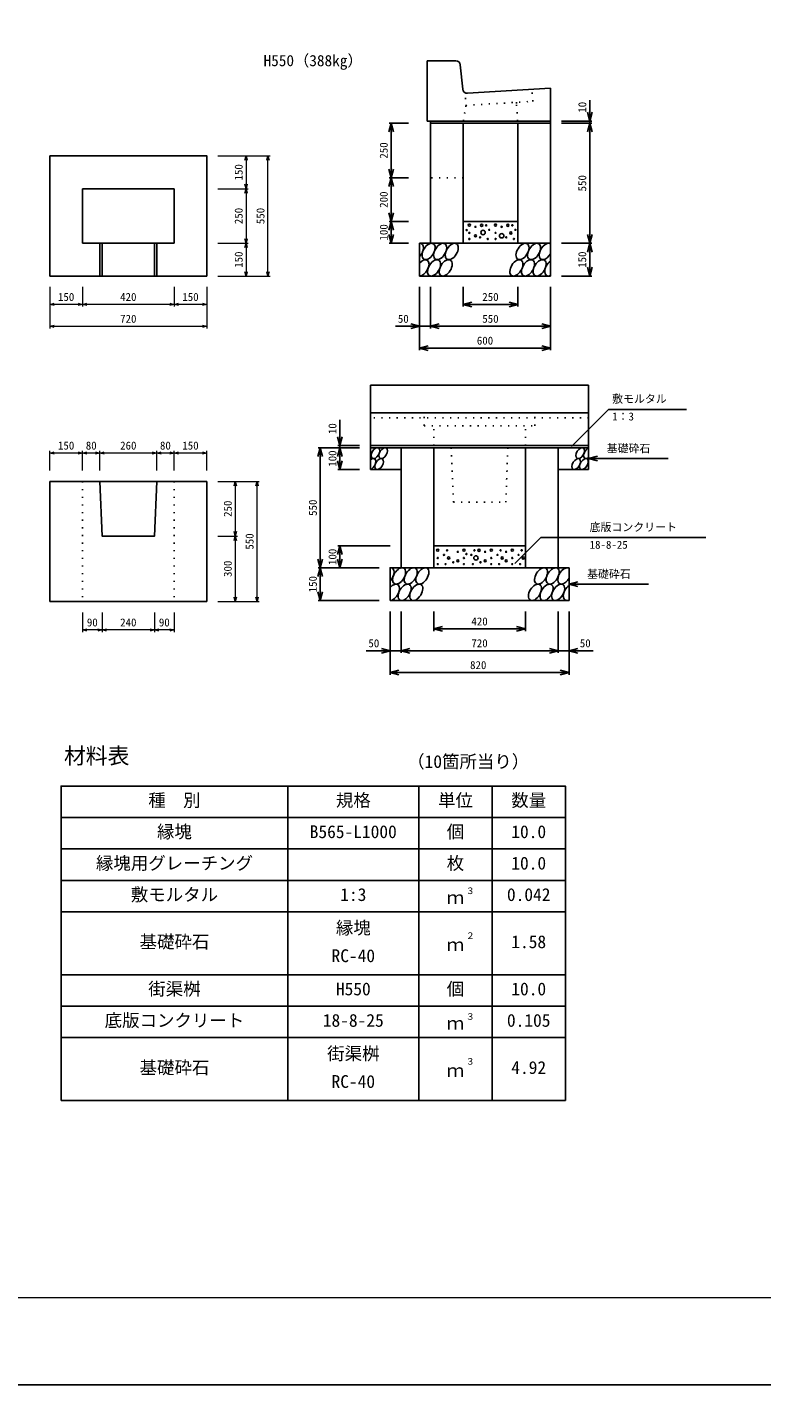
# Model space of a CAD drawing. Units: millimetres, scale not verified. Extents: x -8400 to 8400, y -5940 to 5940.
# Drawn here: x 1664 to 5032, y -5940 to 278 of the extents above; entities that cross this region are included whole.
import ezdxf
from ezdxf.enums import TextEntityAlignment as Align

# ---------------------------------------------------------------- set-up
doc = ezdxf.new("R2010")
doc.units = ezdxf.units.MM
doc.header["$LTSCALE"] = 20
doc.linetypes.add('DOTTED', pattern=[1.75, 0.25, -1.5])
for name, color, linetype, lineweight in [('0-0_DIM', 7, 'Continuous', 25), ('0-1_Defpoints', 5, 'Continuous', 25), ('0-2_HATCH', 6, 'Continuous', 25), ('0-3_HYO', 3, 'Continuous', 25), ('0-4_HYO2', 4, 'Continuous', 25), ('0-5_OUTLINE', 3, 'Continuous', 25), ('0-6_OUTLINE2', 4, 'DOTTED', 25), ('0-7_TXT', 7, 'Continuous', 25), ('0-8_WAKU', 3, 'Continuous', 13)]:
    doc.layers.add(name, color=color, linetype=linetype, lineweight=lineweight)
doc.styles.add('ＭＳ ゴシック', font='')
doc.styles.get('ＭＳ ゴシック').set_extended_font_data('MS Gothic')

msp = doc.modelspace()

# ---------------------------------------------------------------- linework, layer by layer
at = {"layer": '0-0_DIM'}
for p, q in [((4243.14, -152.08), (4243.14, -57.33)), ((3413.14, -162.08), (3323.14, -162.08)), ((3333.14, -162.08), (3333.14, -412.08)), ((4113.14, -152.08), (4253.14, -152.08)), ((4113.14, -152.08), (4253.14, -152.08)), ((4113.14, -162.08), (4253.14, -162.08)), ((4243.14, -162.08), (4243.14, -152.08)), ((4243.14, -162.08), (4243.14, -712.08)), ((3413.14, -412.08), (3323.14, -412.08)), ((3333.14, -412.08), (3333.14, -612.08)), ((3413.14, -612.08), (3323.14, -612.08)), ((3333.14, -612.08), (3333.14, -712.08)), ((3413.14, -712.08), (3323.14, -712.08)), ((4113.14, -712.08), (4253.14, -712.08)), ((4243.14, -712.08), (4243.14, -862.08)), ((4113.14, -862.08), (4253.14, -862.08)), ((3463.14, -912.08), (3463.14, -1202.08)), ((3513.14, -912.08), (3513.14, -1102.08)), ((3663.14, -912.08), (3663.14, -1002.08)), ((3913.14, -912.08), (3913.14, -1002.08)), ((4063.14, -912.08), (4063.14, -1202.08)), ((3913.14, -992.08), (3663.14, -992.08)), ((3352.96, -1092.08), (3463.14, -1092.08)), ((3513.14, -1092.08), (3463.14, -1092.08)), ((3513.14, -1092.08), (4063.14, -1092.08)), ((3463.14, -1192.08), (4063.14, -1192.08)), ((4329.16, -1472.66), (4159.19, -1642.64)), ((4329.16, -1472.66), (4687.12, -1472.66)), ((3098.14, -1638.08), (3098.14, -1520.85)), ((3188.14, -1648.08), (2998.14, -1648.08)), ((3008.14, -1648.08), (3008.14, -2198.08)), ((3188.14, -1638.08), (3088.14, -1638.08)), ((3098.14, -1648.08), (3098.14, -1638.08)), ((3098.14, -1648.08), (3098.14, -1748.08)), ((4238.14, -1698.08), (4602.9, -1698.08)), ((3188.14, -1748.08), (3088.14, -1748.08)), ((3328.14, -2098.08), (3088.14, -2098.08)), ((3098.14, -2098.08), (3098.14, -2198.08)), ((4018.66, -2060.12), (3900.32, -2178.46)), ((4018.66, -2060.12), (3900.32, -2178.46)), ((4018.66, -2060.12), (4774.85, -2060.12)), ((3278.14, -2198.08), (2998.14, -2198.08)), ((3008.14, -2198.08), (3008.14, -2348.08)), ((4148.14, -2273.08), (4512.9, -2273.08)), ((3278.14, -2348.08), (2998.14, -2348.08)), ((3328.14, -2398.08), (3328.14, -2688.08)), ((3378.14, -2398.08), (3378.14, -2588.08)), ((3528.14, -2398.08), (3528.14, -2488.08)), ((3948.14, -2398.08), (3948.14, -2488.08)), ((4098.14, -2398.08), (4098.14, -2588.08)), ((4148.14, -2398.08), (4148.14, -2688.08)), ((3528.14, -2478.08), (3948.14, -2478.08)), ((3217.96, -2578.08), (3328.14, -2578.08)), ((3378.14, -2578.08), (3328.14, -2578.08)), ((4098.14, -2578.08), (3378.14, -2578.08)), ((4098.14, -2578.08), (4148.14, -2578.08)), ((4258.31, -2578.08), (4148.14, -2578.08)), ((4148.14, -2678.08), (3328.14, -2678.08))]:
    msp.add_line(p, q, dxfattribs=at)
at = {"layer": '0-0_DIM', "lineweight": 13}
for p, q in [((2538.14, -312.08), (2678.14, -312.08)), ((2538.14, -312.08), (2778.14, -312.08)), ((2668.14, -312.08), (2668.14, -462.08)), ((2768.14, -862.08), (2768.14, -312.08)), ((2538.14, -462.08), (2678.14, -462.08)), ((2538.14, -462.08), (2678.14, -462.08)), ((2668.14, -462.08), (2668.14, -712.08)), ((2538.14, -712.08), (2678.14, -712.08)), ((2538.14, -712.08), (2678.14, -712.08)), ((2668.14, -712.08), (2668.14, -862.08)), ((2538.14, -862.08), (2678.14, -862.08)), ((2538.14, -862.08), (2778.14, -862.08)), ((1768.14, -912.08), (1768.14, -1002.08)), ((1768.14, -912.08), (1768.14, -1102.08)), ((1918.14, -912.08), (1918.14, -1002.08)), ((1918.14, -912.08), (1918.14, -1002.08)), ((2338.14, -912.08), (2338.14, -1002.08)), ((2338.14, -912.08), (2338.14, -1002.08)), ((2488.14, -912.08), (2488.14, -1002.08)), ((2488.14, -912.08), (2488.14, -1102.08)), ((1918.14, -992.08), (1768.14, -992.08)), ((2338.14, -992.08), (1918.14, -992.08)), ((2488.14, -992.08), (2338.14, -992.08)), ((1768.14, -1092.08), (2488.14, -1092.08)), ((1768.14, -1752.72), (1768.14, -1662.72)), ((1918.14, -1672.72), (1768.14, -1672.72)), ((1918.14, -1752.72), (1918.14, -1662.72)), ((1998.14, -1672.72), (1918.14, -1672.72)), ((1998.14, -1752.72), (1998.14, -1662.72)), ((2258.14, -1672.72), (1998.14, -1672.72)), ((2258.14, -1752.72), (2258.14, -1662.72)), ((2338.14, -1672.72), (2258.14, -1672.72)), ((2338.14, -1752.72), (2338.14, -1662.72)), ((2488.14, -1672.72), (2338.14, -1672.72)), ((2488.14, -1752.72), (2488.14, -1662.72)), ((2538.14, -1802.72), (2628.14, -1802.72)), ((2538.14, -1802.72), (2728.14, -1802.72)), ((2618.14, -1802.72), (2618.14, -2052.72)), ((2718.14, -2352.72), (2718.14, -1802.72)), ((2538.14, -2052.72), (2628.14, -2052.72)), ((2538.14, -2052.72), (2628.14, -2052.72)), ((2618.14, -2052.72), (2618.14, -2352.72)), ((2538.14, -2352.72), (2628.14, -2352.72)), ((2538.14, -2352.72), (2728.14, -2352.72)), ((1918.14, -2402.72), (1918.14, -2492.72)), ((2008.14, -2402.72), (2008.14, -2492.72)), ((2248.14, -2402.72), (2248.14, -2492.72)), ((2338.14, -2402.72), (2338.14, -2492.72)), ((2008.14, -2482.72), (1918.14, -2482.72)), ((2248.14, -2482.72), (2008.14, -2482.72)), ((2338.14, -2482.72), (2248.14, -2482.72))]:
    msp.add_line(p, q, dxfattribs=at)
at = {"layer": '0-0_DIM'}
for points in [[(4253.86, -112.08), (4243.14, -152.08), (4232.42, -112.08)], [(3343.86, -202.08), (3333.14, -162.08), (3322.42, -202.08)], [(4232.42, -202.08), (4243.14, -162.08), (4253.86, -202.08)], [(3343.86, -372.08), (3333.14, -412.08), (3322.42, -372.08)], [(3343.86, -452.08), (3333.14, -412.08), (3322.42, -452.08)], [(3322.42, -572.08), (3333.14, -612.08), (3343.86, -572.08)], [(3343.86, -652.08), (3333.14, -612.08), (3322.42, -652.08)], [(3322.42, -672.08), (3333.14, -712.08), (3343.86, -672.08)], [(4253.86, -672.08), (4243.14, -712.08), (4232.42, -672.08)], [(4232.42, -752.08), (4243.14, -712.08), (4253.86, -752.08)], [(4253.86, -822.08), (4243.14, -862.08), (4232.42, -822.08)], [(3703.14, -981.36), (3663.14, -992.08), (3703.14, -1002.8)], [(3873.14, -1002.8), (3913.14, -992.08), (3873.14, -981.36)], [(3423.14, -1081.36), (3463.14, -1092.08), (3423.14, -1102.8)], [(3553.14, -1081.36), (3513.14, -1092.08), (3553.14, -1102.8)], [(4023.14, -1102.8), (4063.14, -1092.08), (4023.14, -1081.36)], [(3503.14, -1181.36), (3463.14, -1192.08), (3503.14, -1202.8)], [(4023.14, -1202.8), (4063.14, -1192.08), (4023.14, -1181.36)], [(3087.42, -1598.08), (3098.14, -1638.08), (3108.86, -1598.08)], [(3018.86, -1688.08), (3008.14, -1648.08), (2997.42, -1688.08)], [(3108.86, -1688.08), (3098.14, -1648.08), (3087.42, -1688.08)], [(3087.42, -1708.08), (3098.14, -1748.08), (3108.86, -1708.08)], [(4278.14, -1687.36), (4238.14, -1698.08), (4278.14, -1708.8)], [(3108.86, -2138.08), (3098.14, -2098.08), (3087.42, -2138.08)], [(2997.42, -2158.08), (3008.14, -2198.08), (3018.86, -2158.08)], [(3087.42, -2158.08), (3098.14, -2198.08), (3108.86, -2158.08)], [(3018.86, -2238.08), (3008.14, -2198.08), (2997.42, -2238.08)], [(4188.14, -2262.36), (4148.14, -2273.08), (4188.14, -2283.8)], [(2997.42, -2308.08), (3008.14, -2348.08), (3018.86, -2308.08)], [(3568.14, -2488.8), (3528.14, -2478.08), (3568.14, -2467.36)], [(3908.14, -2467.36), (3948.14, -2478.08), (3908.14, -2488.8)], [(3288.14, -2567.36), (3328.14, -2578.08), (3288.14, -2588.8)], [(3418.14, -2567.36), (3378.14, -2578.08), (3418.14, -2588.8)], [(4058.14, -2567.36), (4098.14, -2578.08), (4058.14, -2588.8)], [(4188.14, -2567.36), (4148.14, -2578.08), (4188.14, -2588.8)], [(3368.14, -2688.8), (3328.14, -2678.08), (3368.14, -2667.36)], [(4108.14, -2667.36), (4148.14, -2678.08), (4108.14, -2688.8)]]:
    msp.add_lwpolyline(points, dxfattribs=at)
at = {"layer": '0-0_DIM', "lineweight": 13}
for points in [[(2662.78, -332.08), (2668.14, -312.08), (2673.5, -332.08)], [(2762.78, -332.08), (2768.14, -312.08), (2773.5, -332.08)], [(2673.5, -442.08), (2668.14, -462.08), (2662.78, -442.08)], [(2662.78, -482.08), (2668.14, -462.08), (2673.5, -482.08)], [(2673.5, -692.08), (2668.14, -712.08), (2662.78, -692.08)], [(2662.78, -732.08), (2668.14, -712.08), (2673.5, -732.08)], [(2673.5, -842.08), (2668.14, -862.08), (2662.78, -842.08)], [(2773.5, -842.08), (2768.14, -862.08), (2762.78, -842.08)], [(1788.14, -997.44), (1768.14, -992.08), (1788.14, -986.72)], [(1898.14, -986.72), (1918.14, -992.08), (1898.14, -997.44)], [(1938.14, -997.44), (1918.14, -992.08), (1938.14, -986.72)], [(2318.14, -986.72), (2338.14, -992.08), (2318.14, -997.44)], [(2358.14, -997.44), (2338.14, -992.08), (2358.14, -986.72)], [(2468.14, -986.72), (2488.14, -992.08), (2468.14, -997.44)], [(1788.14, -1097.44), (1768.14, -1092.08), (1788.14, -1086.72)], [(2468.14, -1086.72), (2488.14, -1092.08), (2468.14, -1097.44)], [(1788.14, -1678.08), (1768.14, -1672.72), (1788.14, -1667.36)], [(1898.14, -1667.36), (1918.14, -1672.72), (1898.14, -1678.08)], [(1938.14, -1678.08), (1918.14, -1672.72), (1938.14, -1667.36)], [(1978.14, -1667.36), (1998.14, -1672.72), (1978.14, -1678.08)], [(2018.14, -1678.08), (1998.14, -1672.72), (2018.14, -1667.36)], [(2238.14, -1667.36), (2258.14, -1672.72), (2238.14, -1678.08)], [(2278.14, -1678.08), (2258.14, -1672.72), (2278.14, -1667.36)], [(2318.14, -1667.36), (2338.14, -1672.72), (2318.14, -1678.08)], [(2358.14, -1678.08), (2338.14, -1672.72), (2358.14, -1667.36)], [(2468.14, -1667.36), (2488.14, -1672.72), (2468.14, -1678.08)], [(2612.78, -1822.72), (2618.14, -1802.72), (2623.5, -1822.72)], [(2712.78, -1822.72), (2718.14, -1802.72), (2723.5, -1822.72)], [(2623.5, -2032.72), (2618.14, -2052.72), (2612.78, -2032.72)], [(2612.78, -2072.72), (2618.14, -2052.72), (2623.5, -2072.72)], [(2623.5, -2332.72), (2618.14, -2352.72), (2612.78, -2332.72)], [(2723.5, -2332.72), (2718.14, -2352.72), (2712.78, -2332.72)], [(1938.14, -2488.08), (1918.14, -2482.72), (1938.14, -2477.36)], [(1988.14, -2477.36), (2008.14, -2482.72), (1988.14, -2488.08)], [(2028.14, -2488.08), (2008.14, -2482.72), (2028.14, -2477.36)], [(2228.14, -2477.36), (2248.14, -2482.72), (2228.14, -2488.08)], [(2268.14, -2488.08), (2248.14, -2482.72), (2268.14, -2477.36)], [(2318.14, -2477.36), (2338.14, -2482.72), (2318.14, -2488.08)]]:
    msp.add_lwpolyline(points, dxfattribs=at)
at = {"layer": '0-1_Defpoints'}
msp.add_lwpolyline([(-8400, -5940), (8400, -5940), (8400, 5940), (-8400, 5940)], close=True, dxfattribs=at)
at = {"layer": '0-2_HATCH'}
for centre, radius in [((3679.03, -651.55), 2.5), ((3691.45, -628.76), 5), ((3691.45, -664.65), 2.5), ((3719.49, -677.78), 5), ((3719.49, -636.64), 2.5), ((3740.52, -684.79), 2.5), ((3747.52, -629.63), 5), ((3754.06, -662.65), 10), ((3768.55, -629.63), 2.5), ((3782.57, -650.64), 2.5), ((3811.45, -628.76), 5), ((3811.45, -664.65), 2.5), ((3839.49, -677.78), 10), ((3839.49, -636.64), 2.5), ((3860.52, -684.79), 2.5), ((3867.52, -629.63), 5), ((3881.54, -664.65), 5), ((3888.55, -629.63), 2.5), ((3902.57, -650.64), 2.5), ((3691.45, -692.66), 2.5), ((3775.56, -692.66), 2.5), ((3811.45, -692.66), 2.5), ((3895.56, -692.66), 2.5), ((3546.46, -2117.25), 5), ((3666.46, -2117.25), 5), ((3735.61, -2118.12), 5), ((3791.68, -2117.25), 5), ((3888.01, -2117.25), 5), ((3546.46, -2153.14), 2.5), ((3575.33, -2139.13), 2.5), ((3589.35, -2118.12), 2.5), ((3596.36, -2153.14), 5), ((3617.39, -2173.28), 2.5), ((3638.42, -2166.27), 5), ((3638.42, -2125.13), 2.5), ((3666.46, -2153.14), 2.5), ((3677.8, -2134.82), 2.5), ((3700.56, -2139.13), 2.5), ((3721.59, -2153.14), 10), ((3714.57, -2118.12), 2.5), ((3742.61, -2173.28), 2.5), ((3763.64, -2166.27), 5), ((3763.64, -2125.13), 2.5), ((3791.68, -2153.14), 2.5), ((3820.56, -2139.13), 2.5), ((3834.57, -2118.12), 2.5), ((3841.59, -2153.14), 5), ((3859.98, -2166.27), 5), ((3859.98, -2125.13), 2.5), ((3888.01, -2153.14), 2.5), ((3916.89, -2139.13), 2.5), ((3930.91, -2118.12), 2.5), ((3937.92, -2153.14), 5), ((3546.46, -2181.15), 2.5), ((3582.34, -2181.15), 2.5), ((3666.46, -2181.15), 2.5), ((3707.57, -2181.15), 2.5), ((3791.68, -2181.15), 2.5), ((3827.57, -2181.15), 2.5), ((3888.01, -2181.15), 2.5), ((3923.9, -2181.15), 2.5)]:
    msp.add_circle(centre, radius, dxfattribs=at)
for centre, major_axis, start_param, end_param in [((3451.17, -749.58), (21.82, 35.31), 4.3711174, 6.6890199), ((4041.32, -749.58), (21.82, 35.31), 6.2831853, 11.0601374), ((3476.49, -824.58), (21.82, 35.31), 3.4964223, 7.563715), ((4066.64, -824.58), (21.82, 35.31), 0.9351899, 3.8417621), ((4235.14, -1673.08), (14.54, 23.54), 0.6666252, 4.1103269), ((3242.43, -1723.08), (14.54, 23.54), 3.7419964, 7.318141), ((3316.17, -2235.58), (21.82, 35.31), 4.3711174, 6.6890199), ((4126.32, -2235.58), (21.82, 35.31), 6.2831853, 11.0601374), ((3341.49, -2310.58), (21.82, 35.31), 3.4964223, 7.563715), ((4151.64, -2310.58), (21.82, 35.31), 0.9351899, 3.8417621)]:
    msp.add_ellipse(centre, major_axis=major_axis, ratio=0.5792, start_param=start_param, end_param=end_param, dxfattribs=at)
for centre, major_axis in [((3504.38, -749.58), (21.82, 35.31)), ((3557.59, -749.58), (21.82, 35.31)), ((3610.81, -749.58), (21.82, 35.31)), ((3934.89, -749.58), (21.82, 35.31)), ((3988.11, -749.58), (21.82, 35.31)), ((3529.7, -824.58), (21.82, 35.31)), ((3582.92, -824.58), (21.82, 35.31)), ((3907, -824.58), (21.82, 35.31)), ((3960.22, -824.58), (21.82, 35.31)), ((4013.43, -824.58), (21.82, 35.31)), ((3261.03, -1673.08), (14.54, 23.54)), ((3296.51, -1673.08), (14.54, 23.54)), ((4199.66, -1673.08), (14.54, 23.54)), ((3277.91, -1723.08), (14.54, 23.54)), ((4181.07, -1723.08), (14.54, 23.54)), ((4216.54, -1723.08), (14.54, 23.54)), ((3369.38, -2235.58), (21.82, 35.31)), ((3422.59, -2235.58), (21.82, 35.31)), ((3475.81, -2235.58), (21.82, 35.31)), ((4019.89, -2235.58), (21.82, 35.31)), ((4073.11, -2235.58), (21.82, 35.31)), ((3394.7, -2310.58), (21.82, 35.31)), ((3447.92, -2310.58), (21.82, 35.31)), ((3992, -2310.58), (21.82, 35.31)), ((4045.22, -2310.58), (21.82, 35.31)), ((4098.43, -2310.58), (21.82, 35.31))]:
    msp.add_ellipse(centre, major_axis=major_axis, ratio=0.5792, dxfattribs=at)
at = {"layer": '0-3_HYO'}
for p, q in [((2859.64, -3197.76), (2859.64, -4637.76)), ((3459.64, -3197.76), (3459.64, -4637.76)), ((3795.64, -3197.76), (3795.64, -4637.76)), ((1819.64, -3341.76), (4131.64, -3341.76))]:
    msp.add_line(p, q, dxfattribs=at)
msp.add_lwpolyline([(1819.64, -4637.76), (4131.64, -4637.76), (4131.64, -3197.76), (1819.64, -3197.76)], close=True, dxfattribs=at)
at = {"layer": '0-4_HYO2'}
for p, q in [((1819.64, -3485.76), (4131.64, -3485.76)), ((1819.64, -3629.76), (4131.64, -3629.76)), ((1819.64, -3773.76), (4131.64, -3773.76)), ((1819.64, -4061.76), (4131.64, -4061.76)), ((1819.64, -4205.76), (4131.64, -4205.76)), ((1819.64, -4349.76), (4131.64, -4349.76))]:
    msp.add_line(p, q, dxfattribs=at)
at = {"layer": '0-5_OUTLINE'}
for p, q in [((3498.14, 123.92), (3630.04, 123.92)), ((3498.14, 123.92), (3498.14, -152.08)), ((3649.94, 105.91), (3661.22, -6.95)), ((3682.32, -24.93), (4063.14, -2.08)), ((4063.14, -152.08), (4063.14, -2.08)), ((3907.36, -72.53), (3907, -66.55)), ((4063.14, -152.08), (3498.14, -152.08)), ((4063.14, -152.08), (3513.14, -152.08)), ((3513.14, -152.08), (3513.14, -712.08)), ((4063.14, -162.08), (3513.14, -162.08)), ((3663.14, -162.08), (3663.14, -712.08)), ((3913.14, -162.08), (3913.14, -712.08)), ((4063.14, -152.08), (4063.14, -862.08)), ((1768.14, -312.08), (1768.14, -862.08)), ((1918.14, -462.08), (1918.14, -712.08)), ((1918.14, -462.08), (2338.14, -462.08)), ((2338.14, -462.08), (2338.14, -712.08)), ((3913.14, -612.08), (3663.14, -612.08)), ((1918.14, -712.08), (2338.14, -712.08)), ((1998.14, -712.08), (1998.14, -862.08)), ((2008.14, -712.08), (2008.14, -862.08)), ((2248.14, -712.08), (2248.14, -862.08)), ((2258.14, -712.08), (2258.14, -862.08)), ((1768.14, -862.08), (2488.14, -862.08)), ((4063.14, -862.08), (3463.14, -862.08)), ((3238.14, -1362.08), (4238.14, -1362.08)), ((3238.14, -1748.08), (3238.14, -1362.08)), ((4238.14, -1748.08), (4238.14, -1362.08)), ((3238.14, -1488.08), (4238.14, -1488.08)), ((4238.14, -1638.08), (3238.14, -1638.08)), ((3238.14, -1648.08), (4238.14, -1648.08)), ((3378.14, -1648.08), (3378.14, -2198.08)), ((3528.14, -1648.08), (3528.14, -2198.08)), ((3948.14, -1648.08), (3948.14, -2198.08)), ((4098.14, -1648.08), (4098.14, -2198.08)), ((1768.14, -1802.72), (2488.14, -1802.72)), ((1768.14, -1802.72), (1768.14, -2352.72)), ((2488.14, -1802.72), (2488.14, -2352.72)), ((3238.14, -1748.08), (3378.14, -1748.08)), ((4238.14, -1748.08), (4098.14, -1748.08)), ((3528.14, -2098.08), (3948.14, -2098.08)), ((4148.14, -2348.08), (4148.14, -2198.08)), ((1768.14, -2352.72), (2488.14, -2352.72)), ((3328.14, -2348.08), (4148.14, -2348.08))]:
    msp.add_line(p, q, dxfattribs=at)
for points in [[(1768.14, -312.08), (2488.14, -312.08), (2488.14, -862.08)], [(4063.14, -712.08), (3463.14, -712.08), (3463.14, -862.08)], [(1998.14, -1802.72), (2008.14, -2052.72), (2248.14, -2052.72), (2258.14, -1802.72)], [(3328.14, -2348.08), (3328.14, -2198.08), (4148.14, -2198.08)]]:
    msp.add_lwpolyline(points, dxfattribs=at)
for centre, start, end in [((3630.04, 103.92), 5.71059, 90), ((3681.13, -4.96), 185.71059, 273.43363)]:
    msp.add_arc(centre, 20, start, end, dxfattribs=at)
at = {"layer": '0-6_OUTLINE2'}
for p, q in [((3675.77, -86.43), (3671.95, -22.74)), ((3675.42, -80.44), (3981.86, -62.05)), ((3981.86, -62.05), (3978.57, -7.15)), ((3663.14, -152.08), (3675.77, -86.43)), ((3913.14, -152.08), (3907.36, -72.53)), ((3663.14, -412.08), (3513.14, -412.08)), ((3484.14, -1547.56), (3484.14, -1488.08)), ((3992.14, -1547.56), (3992.14, -1488.08)), ((4238.14, -1512.08), (3238.14, -1512.08)), ((3484.14, -1547.56), (3992.14, -1547.56)), ((3528.14, -1638.08), (3528.14, -1547.56)), ((3948.14, -1638.08), (3948.14, -1547.56)), ((3608.14, -1648.08), (3618.14, -1898.08)), ((3858.14, -1898.08), (3868.14, -1648.08)), ((1918.14, -1802.72), (1918.14, -2352.72)), ((2338.14, -1802.72), (2338.14, -2352.72)), ((3618.14, -1898.08), (3858.14, -1898.08))]:
    msp.add_line(p, q, dxfattribs=at)
at = {"layer": '0-8_WAKU'}
msp.add_lwpolyline([(-8000, -5540), (8000, -5540), (8000, 5540), (-8000, 5540)], close=True, dxfattribs=at)

# ---------------------------------------------------------------- texts
at = {"layer": '0-0_DIM', "style": 'ＭＳ ゴシック'}
for s, p in [('10', (4238.14, -114.18)), ('250', (3328.14, -324.58)), ('150', (2663.14, -424.58)), ('550', (4238.14, -474.58)), ('200', (3328.14, -549.58)), ('250', (2663.14, -624.58)), ('550', (2763.14, -624.58)), ('100', (3328.14, -699.58)), ('150', (2663.14, -824.58)), ('150', (4238.14, -824.58)), ('10', (3093.14, -1586.02)), ('100', (3093.14, -1735.58)), ('250', (2613.14, -1965.22)), ('550', (3003.14, -1960.58)), ('550', (2713.14, -2115.22)), ('100', (3093.14, -2185.58)), ('300', (2613.14, -2240.22)), ('150', (3003.14, -2310.58))]:
    msp.add_text(s, height=36.66, rotation=90, dxfattribs=at).set_placement(p, align=Align.BOTTOM_LEFT)
for s, p in [('150', (1805.64, -987.08)), ('420', (2090.64, -987.08)), ('150', (2375.64, -987.08)), ('250', (3750.64, -987.08)), ('720', (2090.64, -1087.08)), ('50', (3363.56, -1087.08)), ('550', (3750.64, -1087.08)), ('600', (3725.64, -1187.08)), ('敷モルタル', (4345.9, -1453.93)), ('1：3', (4345.9, -1534.62)), ('150', (1805.64, -1667.72)), ('80', (1933.14, -1667.72)), ('260', (2090.64, -1667.72)), ('80', (2273.14, -1667.72)), ('150', (2375.64, -1667.72)), ('基礎砕石', (4320.97, -1680.91)), ('底版コンクリート', (4242.68, -2041.39)), ('18-8-25', (4242.68, -2122.08)), ('基礎砕石', (4230.97, -2255.91)), ('90', (1938.14, -2477.72)), ('240', (2090.64, -2477.72)), ('90', (2268.14, -2477.72)), ('420', (3700.64, -2473.08)), ('50', (3228.56, -2573.08)), ('720', (3700.64, -2573.08)), ('50', (4197.71, -2573.08)), ('820', (3694.69, -2673.08))]:
    msp.add_text(s, height=36.66, dxfattribs=at).set_placement(p, align=Align.BOTTOM_LEFT)
at = {"layer": '0-7_TXT', "style": 'ＭＳ ゴシック'}
for s, height, p in [('H550（388kg）', 51.32, (2748.14, 83.61)), ('材料表', 73.31, (1832.97, -3117.76)), ('（10箇所当り）', 58.65, (3406.3, -3132.43)), ('種\u3000別', 58.65, (2219.64, -3309.76)), ('規格', 58.65, (3079.64, -3309.76)), ('単位', 58.65, (3547.64, -3309.76)), ('数量', 58.65, (3883.64, -3309.76)), ('縁塊', 58.65, (2259.64, -3453.76)), ('B565-L1000', 58.65, (2959.64, -3453.76)), ('個', 58.65, (3587.64, -3453.76)), ('10.0', 58.65, (3883.64, -3453.76)), ('縁塊用グレーチング', 58.65, (1979.64, -3597.76)), ('枚', 58.65, (3587.64, -3597.76)), ('10.0', 58.65, (3883.64, -3597.76)), ('敷モルタル', 58.65, (2139.64, -3741.76)), ('1:3', 58.65, (3099.64, -3741.76)), ('３', 29.33, (3675.03, -3701.27)), ('0.042', 58.65, (3863.64, -3741.76)), ('ｍ', 58.65, (3587.64, -3755.09)), ('縁塊', 58.65, (3079.64, -3893.76)), ('基礎砕石', 58.65, (2179.64, -3957.76)), ('ｍ', 58.65, (3587.64, -3971.09)), ('２', 29.33, (3675.03, -3906.6)), ('1.58', 58.65, (3883.64, -3957.76)), ('RC-40', 58.65, (3059.64, -4021.76)), ('街渠桝', 58.65, (2219.64, -4173.76)), ('H550', 58.65, (3079.64, -4173.76)), ('個', 58.65, (3587.64, -4173.76)), ('10.0', 58.65, (3883.64, -4173.76)), ('底版コンクリート', 58.65, (2019.64, -4317.76)), ('18-8-25', 58.65, (3019.64, -4317.76)), ('ｍ', 58.65, (3587.64, -4331.09)), ('３', 29.33, (3675.03, -4277.27)), ('0.105', 58.65, (3863.64, -4317.76)), ('街渠桝', 58.65, (3039.64, -4469.76)), ('基礎砕石', 58.65, (2179.64, -4533.76)), ('３', 29.33, (3675.03, -4482.6)), ('4.92', 58.65, (3883.64, -4533.76)), ('RC-40', 58.65, (3059.64, -4597.76)), ('ｍ', 58.65, (3587.64, -4547.09))]:
    msp.add_text(s, height=height, dxfattribs=at).set_placement(p, align=Align.BOTTOM_LEFT)

doc.saveas('drawing.dxf')
